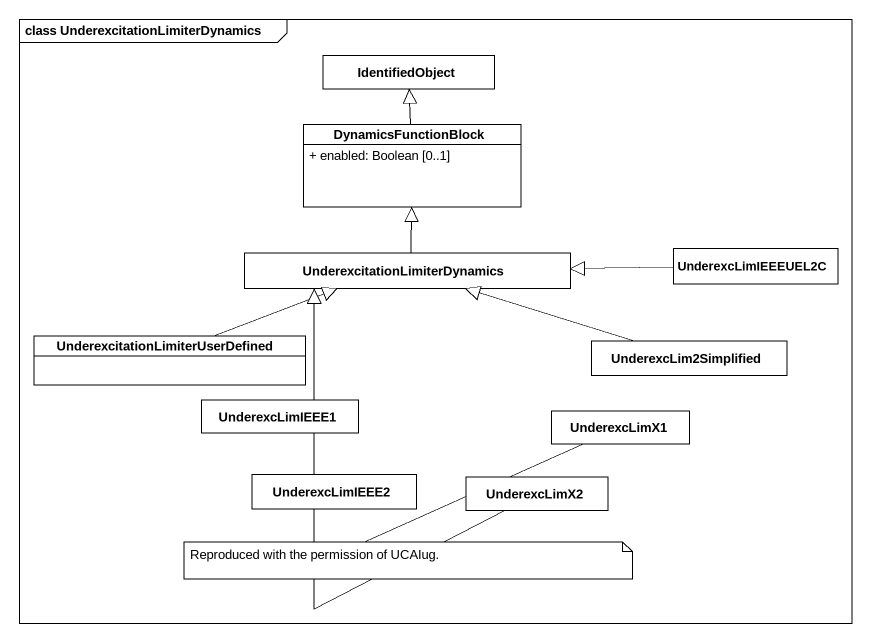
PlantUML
@startuml
mainframe class UnderexcitationLimiterDynamics
hide circle
hide empty members
skinparam classAttributeIconSize 0
class IdentifiedObject
class DynamicsFunctionBlock {
  + enabled: Boolean [0..1]
}
class "UnderexcitationLimiterDynamics" as UnderexcitationLimiterDynami
class UnderexcLimIEEEUEL2C
class "UnderexcitationLimiterUserDefined" as UnderexcitationLimiterUserDe
class UnderexcLim2Simplified
class UnderexcLimIEEE1
class UnderexcLimX1
class UnderexcLimIEEE2
class UnderexcLimX2
DynamicsFunctionBlock -up-|> IdentifiedObject
UnderexcitationLimiterDynami -up-|> DynamicsFunctionBlock
UnderexcLimIEEEUEL2C -left-|> UnderexcitationLimiterDynami
UnderexcitationLimiterUserDe -right-|> UnderexcitationLimiterDynami
UnderexcLim2Simplified -left-|> UnderexcitationLimiterDynami
UnderexcLimIEEE1 -up-|> UnderexcitationLimiterDynami
UnderexcLimX1 -up-|> UnderexcitationLimiterDynami
UnderexcLimIEEE2 -up-|> UnderexcitationLimiterDynami
UnderexcLimX2 -up-|> UnderexcitationLimiterDynami
note as N1
  Reproduced with the permission of UCAIug.
end note
@enduml
